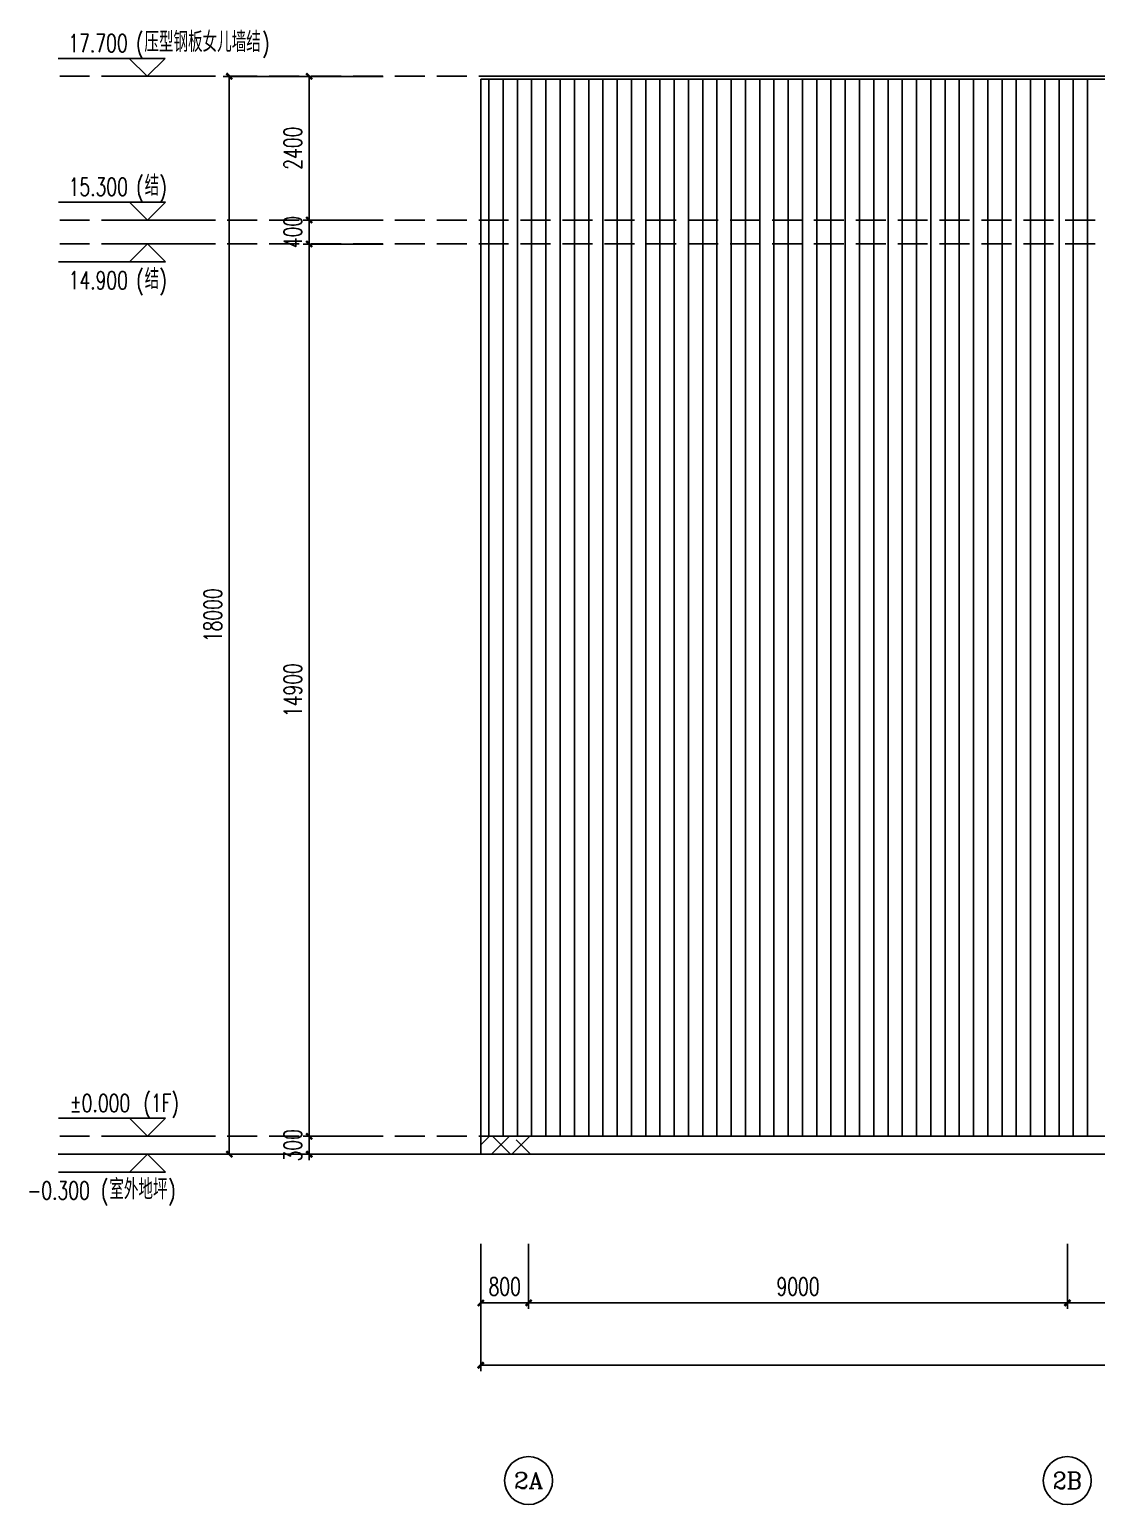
# Model space of a CAD drawing. Extents: x -2377130 to 293730, y -2 to 754590.
# Drawn here: x -910898 to -893072, y 511087 to 535719 of the extents above; entities that cross this region are included whole.
import ezdxf
from ezdxf.enums import TextEntityAlignment as Align

# ---------------------------------------------------------------- set-up
doc = ezdxf.new("R2010")
doc.units = 0
doc.header["$LTSCALE"] = 1000
doc.header["$MEASUREMENT"] = 0
doc.linetypes.add('__DASH', pattern=[0.35, 0.25, -0.1])
doc.linetypes.add('DOTE', pattern=[2.42, 2, -0.2, 0.02, -0.2])
doc.layers.get('Defpoints').update_dxf_attribs({"color": 210})
for name, color, linetype in [('A-AXIS-D', 1, 'Continuous'), ('A-AXIS-DOTE', 14, 'DOTE'), ('A-HATCH-2', 251, 'Continuous'), ('A-LIN-V', 9, 'Continuous'), ('AS-WALL', 40, 'Continuous'), ('DIM_ELEV', 3, 'Continuous'), ('PUB_TEXT', 7, 'Continuous')]:
    doc.layers.add(name, color=color, linetype=linetype)
doc.styles.add('_TCH_AXIS', font='COMPLEX', dxfattribs={"bigfont": 'GBCBIG'})
doc.styles.add('_TCH_DIM', font='SIMPLEX', dxfattribs={"bigfont": 'GBCBIG'})
doc.styles.add('_TCH_DIM_T3', font='SIMPLEX', dxfattribs={"width": 0.705882, "bigfont": 'GBCBIG'})
doc.dimstyles.new('_TCH_ARCH&&100', dxfattribs={"dimtxt": 297.5, "dimasz": 100, "dimexe": 100, "dimexo": 100, "dimgap": 126.25, "dimtad": 1, "dimdec": 0, "dimzin": 0, "dimdsep": 46, "dimtxsty": '_TCH_DIM_T3', "dimblk": 'ARCHTICK', "dimcen": 0.09, "dimclrt": 7, "dimazin": 2, "dimtfac": 1, "dimtdec": 0, "dimtix": 1, "dimtmove": 2, "dimatfit": 3, "dimfxl": 0, "dimtolj": 1, "dimtzin": 0, "dimarcsym": 0})

# ---------------------------------------------------------------- blocks, each defined once
blk = doc.blocks.new('_ArchTick')
at = {"color": 0, "linetype": 'ByBlock', "const_width": 0.4}
blk.add_lwpolyline([(-0.5, -0.5), (0.5, 0.5)], dxfattribs=at)
blk = doc.blocks.new('*D1128')
at = {"layer": 'A-AXIS-D', "color": 0, "lineweight": -2}
for p, q in [((-906326, 534937), (-907660, 534937)), ((-907560, 516937), (-907560, 534937)), ((-906326, 516937), (-907660, 516937))]:
    blk.add_line(p, q, dxfattribs=at)
at = {"layer": 'Defpoints', "color": 0}
for p in [(-907560, 534937), (-906226, 534937), (-906226, 516937)]:
    blk.add_point(p, dxfattribs=at)
at = {"layer": 'A-AXIS-D', "color": 0, "lineweight": -2, "xscale": 100, "yscale": 100, "zscale": 100}
for p, rotation in [((-907560, 534937), 90), ((-907560, 516937), 270)]:
    blk.add_blockref('_ArchTick', p, dxfattribs=dict(at, rotation=rotation))
at = {"layer": 'A-AXIS-D', "color": 7, "insert": (-907835, 525937), "char_height": 297.5, "attachment_point": 5, "rotation": 90, "style": '_TCH_DIM_T3'}
blk.add_mtext('\\A1;18000', dxfattribs=at)
blk = doc.blocks.new('*D1127')
at = {"layer": 'A-AXIS-D', "color": 0, "lineweight": -2}
for p, q in [((-906225, 517237), (-906225, 517337)), ((-904991, 517237), (-906325, 517237)), ((-906225, 516937), (-906225, 517237)), ((-904991, 516937), (-906325, 516937)), ((-906225, 516937), (-906225, 516837))]:
    blk.add_line(p, q, dxfattribs=at)
at = {"layer": 'Defpoints', "color": 0}
for p in [(-906225, 517237), (-904891, 517237), (-904891, 516937)]:
    blk.add_point(p, dxfattribs=at)
at = {"layer": 'A-AXIS-D', "color": 0, "lineweight": -2, "xscale": 100, "yscale": 100, "zscale": 100}
for p, rotation in [((-906225, 517237), 270), ((-906225, 516937), 90)]:
    blk.add_blockref('_ArchTick', p, dxfattribs=dict(at, rotation=rotation))
at = {"layer": 'A-AXIS-D', "color": 7, "insert": (-906500, 517087), "char_height": 297.5, "attachment_point": 5, "rotation": 90, "style": '_TCH_DIM_T3'}
blk.add_mtext('\\A1;300', dxfattribs=at)
blk = doc.blocks.new('*D1126')
at = {"layer": 'A-AXIS-D', "color": 0, "lineweight": -2}
for p, q in [((-904991, 532137), (-906325, 532137)), ((-906225, 517237), (-906225, 532137)), ((-904991, 517237), (-906325, 517237))]:
    blk.add_line(p, q, dxfattribs=at)
at = {"layer": 'Defpoints', "color": 0}
for p in [(-906225, 532137), (-904891, 532137), (-904891, 517237)]:
    blk.add_point(p, dxfattribs=at)
at = {"layer": 'A-AXIS-D', "color": 0, "lineweight": -2, "xscale": 100, "yscale": 100, "zscale": 100}
for p, rotation in [((-906225, 532137), 90), ((-906225, 517237), 270)]:
    blk.add_blockref('_ArchTick', p, dxfattribs=dict(at, rotation=rotation))
at = {"layer": 'A-AXIS-D', "color": 7, "insert": (-906500, 524687), "char_height": 297.5, "attachment_point": 5, "rotation": 90, "style": '_TCH_DIM_T3'}
blk.add_mtext('\\A1;14900', dxfattribs=at)
blk = doc.blocks.new('*D1125')
at = {"layer": 'A-AXIS-D', "color": 0, "lineweight": -2}
for p, q in [((-906225, 532537), (-906225, 532637)), ((-904991, 532537), (-906325, 532537)), ((-906225, 532137), (-906225, 532537)), ((-904991, 532137), (-906325, 532137)), ((-906225, 532137), (-906225, 532037))]:
    blk.add_line(p, q, dxfattribs=at)
at = {"layer": 'Defpoints', "color": 0}
for p in [(-906225, 532537), (-904891, 532537), (-904891, 532137)]:
    blk.add_point(p, dxfattribs=at)
at = {"layer": 'A-AXIS-D', "color": 0, "lineweight": -2, "xscale": 100, "yscale": 100, "zscale": 100}
for p, rotation in [((-906225, 532537), 270), ((-906225, 532137), 90)]:
    blk.add_blockref('_ArchTick', p, dxfattribs=dict(at, rotation=rotation))
at = {"layer": 'A-AXIS-D', "color": 7, "insert": (-906500, 532337), "char_height": 297.5, "attachment_point": 5, "rotation": 90, "style": '_TCH_DIM_T3'}
blk.add_mtext('\\A1;400', dxfattribs=at)
blk = doc.blocks.new('*D1124')
at = {"layer": 'A-AXIS-D', "color": 0, "lineweight": -2}
for p, q in [((-904991, 534937), (-906325, 534937)), ((-906225, 532537), (-906225, 534937)), ((-904991, 532537), (-906325, 532537))]:
    blk.add_line(p, q, dxfattribs=at)
at = {"layer": 'Defpoints', "color": 0}
for p in [(-906225, 534937), (-904891, 534937), (-904891, 532537)]:
    blk.add_point(p, dxfattribs=at)
at = {"layer": 'A-AXIS-D', "color": 0, "lineweight": -2, "xscale": 100, "yscale": 100, "zscale": 100}
for p, rotation in [((-906225, 534937), 90), ((-906225, 532537), 270)]:
    blk.add_blockref('_ArchTick', p, dxfattribs=dict(at, rotation=rotation))
at = {"layer": 'A-AXIS-D', "color": 7, "insert": (-906500, 533737), "char_height": 297.5, "attachment_point": 5, "rotation": 90, "style": '_TCH_DIM_T3'}
blk.add_mtext('\\A1;2400', dxfattribs=at)
blk = doc.blocks.new('*D1117')
at = {"layer": 'A-AXIS-D', "color": 0, "lineweight": -2}
for p, q in [((-903359, 515440), (-903359, 513313)), ((-745359, 515440), (-745359, 513313)), ((-903359, 513413), (-745359, 513413))]:
    blk.add_line(p, q, dxfattribs=at)
at = {"layer": 'Defpoints', "color": 0}
for p in [(-903359, 515540), (-745359, 515540), (-745359, 513413)]:
    blk.add_point(p, dxfattribs=at)
at = {"layer": 'A-AXIS-D', "color": 0, "lineweight": -2, "xscale": 100, "yscale": 100, "zscale": 100, "rotation": 180}
blk.add_blockref('_ArchTick', (-903359, 513413), dxfattribs=at)
at = {"layer": 'A-AXIS-D', "color": 0, "lineweight": -2, "xscale": 100, "yscale": 100, "zscale": 100}
blk.add_blockref('_ArchTick', (-745359, 513413), dxfattribs=at)
at = {"layer": 'A-AXIS-D', "color": 7, "insert": (-824359, 513688), "char_height": 297.5, "attachment_point": 5, "style": '_TCH_DIM_T3'}
blk.add_mtext('\\A1;158000', dxfattribs=at)
blk = doc.blocks.new('*D1095')
at = {"layer": 'A-AXIS-D', "color": 0, "lineweight": -2}
for p, q in [((-893559, 515440), (-893559, 514353)), ((-884559, 515440), (-884559, 514353)), ((-893559, 514453), (-884559, 514453))]:
    blk.add_line(p, q, dxfattribs=at)
at = {"layer": 'Defpoints', "color": 0}
for p in [(-893559, 515540), (-884559, 515540), (-884559, 514453)]:
    blk.add_point(p, dxfattribs=at)
at = {"layer": 'A-AXIS-D', "color": 0, "lineweight": -2, "xscale": 100, "yscale": 100, "zscale": 100, "rotation": 180}
blk.add_blockref('_ArchTick', (-893559, 514453), dxfattribs=at)
at = {"layer": 'A-AXIS-D', "color": 0, "lineweight": -2, "xscale": 100, "yscale": 100, "zscale": 100}
blk.add_blockref('_ArchTick', (-884559, 514453), dxfattribs=at)
at = {"layer": 'A-AXIS-D', "color": 7, "insert": (-889059, 514728), "char_height": 297.5, "attachment_point": 5, "style": '_TCH_DIM_T3'}
blk.add_mtext('\\A1;9000', dxfattribs=at)
blk = doc.blocks.new('*D1094')
at = {"layer": 'A-AXIS-D', "color": 0, "lineweight": -2}
for p, q in [((-902559, 515440), (-902559, 514353)), ((-893559, 515440), (-893559, 514353)), ((-902559, 514453), (-893559, 514453))]:
    blk.add_line(p, q, dxfattribs=at)
at = {"layer": 'Defpoints', "color": 0}
for p in [(-902559, 515540), (-893559, 515540), (-893559, 514453)]:
    blk.add_point(p, dxfattribs=at)
at = {"layer": 'A-AXIS-D', "color": 0, "lineweight": -2, "xscale": 100, "yscale": 100, "zscale": 100, "rotation": 180}
blk.add_blockref('_ArchTick', (-902559, 514453), dxfattribs=at)
at = {"layer": 'A-AXIS-D', "color": 0, "lineweight": -2, "xscale": 100, "yscale": 100, "zscale": 100}
blk.add_blockref('_ArchTick', (-893559, 514453), dxfattribs=at)
at = {"layer": 'A-AXIS-D', "color": 7, "insert": (-898059, 514728), "char_height": 297.5, "attachment_point": 5, "style": '_TCH_DIM_T3'}
blk.add_mtext('\\A1;9000', dxfattribs=at)
blk = doc.blocks.new('*D1093')
at = {"layer": 'A-AXIS-D', "color": 0, "lineweight": -2}
for p, q in [((-903359, 515440), (-903359, 514353)), ((-902559, 515440), (-902559, 514353)), ((-903359, 514453), (-902559, 514453))]:
    blk.add_line(p, q, dxfattribs=at)
at = {"layer": 'Defpoints', "color": 0}
for p in [(-903359, 515540), (-902559, 515540), (-902559, 514453)]:
    blk.add_point(p, dxfattribs=at)
at = {"layer": 'A-AXIS-D', "color": 0, "lineweight": -2, "xscale": 100, "yscale": 100, "zscale": 100, "rotation": 180}
blk.add_blockref('_ArchTick', (-903359, 514453), dxfattribs=at)
at = {"layer": 'A-AXIS-D', "color": 0, "lineweight": -2, "xscale": 100, "yscale": 100, "zscale": 100}
blk.add_blockref('_ArchTick', (-902559, 514453), dxfattribs=at)
at = {"layer": 'A-AXIS-D', "color": 7, "insert": (-902959, 514728), "char_height": 297.5, "attachment_point": 5, "style": '_TCH_DIM_T3'}
blk.add_mtext('\\A1;800', dxfattribs=at)

msp = doc.modelspace()

# ---------------------------------------------------------------- linework, layer by layer
at = {"layer": 'A-AXIS-D', "color": 8}
for centre in [(-902560.9, 511487.5), (-893560.9, 511487.5)]:
    msp.add_circle(centre, 400, dxfattribs=at)
at = {"layer": 'A-AXIS-DOTE', "color": 8, "linetype": '__DASH', "ltscale": 2}
for p, q in [((-738393.5, 534937.5), (-910418.5, 534937.5)), ((-738393.5, 532537.5), (-910418.5, 532537.5)), ((-738393.5, 532137.5), (-910418.5, 532137.5)), ((-738393.5, 517237.5), (-910418.5, 517237.5))]:
    msp.add_line(p, q, dxfattribs=at)
at = {"layer": 'A-HATCH-2', "color": 8, "linetype": 'Continuous'}
for p, q in [((-903223.2, 517237.5), (-903223.2, 534887.5)), ((-902985.1, 517237.5), (-902985.1, 534887.5)), ((-902747, 517237.5), (-902747, 534887.5)), ((-902508.9, 517237.5), (-902508.9, 534887.5)), ((-902270.7, 517237.5), (-902270.7, 534887.5)), ((-902032.6, 517237.5), (-902032.6, 534887.5)), ((-901794.5, 517237.5), (-901794.5, 534887.5)), ((-901556.4, 517237.5), (-901556.4, 534887.5)), ((-901318.2, 517237.5), (-901318.2, 534887.5)), ((-901080.1, 517237.5), (-901080.1, 534887.5)), ((-900842, 517237.5), (-900842, 534887.5)), ((-900603.9, 517237.5), (-900603.9, 534887.5)), ((-900365.7, 517237.5), (-900365.7, 534887.5)), ((-900127.6, 517237.5), (-900127.6, 534887.5)), ((-899889.5, 517237.5), (-899889.5, 534887.5)), ((-899651.4, 517237.5), (-899651.4, 534887.5)), ((-899413.2, 517237.5), (-899413.2, 534887.5)), ((-899175.1, 517237.5), (-899175.1, 534887.5)), ((-898937, 517237.5), (-898937, 534887.5)), ((-898698.9, 517237.5), (-898698.9, 534887.5)), ((-898460.7, 517237.5), (-898460.7, 534887.5)), ((-898222.6, 517237.5), (-898222.6, 534887.5)), ((-897984.5, 517237.5), (-897984.5, 534887.5)), ((-897746.4, 517237.5), (-897746.4, 534887.5)), ((-897508.2, 517237.5), (-897508.2, 534887.5)), ((-897270.1, 517237.5), (-897270.1, 534887.5)), ((-897032, 517237.5), (-897032, 534887.5)), ((-896793.9, 517237.5), (-896793.9, 534887.5)), ((-896555.7, 517237.5), (-896555.7, 534887.5)), ((-896317.6, 517237.5), (-896317.6, 534887.5)), ((-896079.5, 517237.5), (-896079.5, 534887.5)), ((-895841.4, 517237.5), (-895841.4, 534887.5)), ((-895603.2, 517237.5), (-895603.2, 534887.5)), ((-895365.1, 517237.5), (-895365.1, 534887.5)), ((-895127, 517237.5), (-895127, 534887.5)), ((-894888.9, 517237.5), (-894888.9, 534887.5)), ((-894650.7, 517237.5), (-894650.7, 534887.5)), ((-894412.6, 517237.5), (-894412.6, 534887.5)), ((-894174.5, 517237.5), (-894174.5, 534887.5)), ((-893936.4, 517237.5), (-893936.4, 534887.5)), ((-893698.2, 517237.5), (-893698.2, 534887.5)), ((-893460.1, 517237.5), (-893460.1, 534887.5)), ((-893222, 517237.5), (-893222, 534887.5)), ((-903359.3, 517092.7), (-903214.6, 517237.5)), ((-903357.6, 517094.4), (-903359.3, 517096.1)), ((-903177.8, 516937.5), (-902877.8, 517237.5)), ((-902864, 516937.5), (-903164, 517237.5)), ((-902841, 516937.5), (-902541, 517237.5)), ((-902527.2, 516937.5), (-902768.3, 517178.6))]:
    msp.add_line(p, q, dxfattribs=at)
at = {"layer": 'A-LIN-V', "color": 8}
for p, q in [((-903359.3, 534937.5), (-745359.3, 534937.5)), ((-903359.3, 534887.5), (-903359.3, 516937.5)), ((-903359.3, 534887.5), (-745359.3, 534887.5)), ((-903359.3, 517237.5), (-745359.3, 517237.5))]:
    msp.add_line(p, q, dxfattribs=at)
at = {"layer": 'AS-WALL', "color": 8}
msp.add_line((-910418.5, 516937.5), (-738393.5, 516937.5), dxfattribs=at)
at = {"layer": 'DIM_ELEV', "color": 8}
for p, q in [((-908630.5, 535237.5), (-910418.5, 535237.5)), ((-908930.5, 534937.5), (-909230.5, 535237.5)), ((-908930.5, 534937.5), (-908630.5, 535237.5)), ((-908230.5, 534937.5), (-909230.5, 534937.5)), ((-908626.2, 532837.5), (-910414.2, 532837.5)), ((-908926.2, 532537.5), (-909226.2, 532837.5)), ((-908926.2, 532537.5), (-908626.2, 532837.5)), ((-908226.2, 532537.5), (-909226.2, 532537.5)), ((-908926.2, 532137.5), (-909226.2, 531837.5)), ((-908226.2, 532137.5), (-909226.2, 532137.5)), ((-908926.2, 532137.5), (-908626.2, 531837.5)), ((-908626.2, 531837.5), (-910414.2, 531837.5)), ((-908626.2, 517537.5), (-910414.2, 517537.5)), ((-908926.2, 517237.5), (-909226.2, 517537.5)), ((-908926.2, 517237.5), (-908626.2, 517537.5)), ((-908226.2, 517237.5), (-909226.2, 517237.5)), ((-908926.2, 516937.5), (-909226.2, 516637.5)), ((-908226.2, 516937.5), (-909226.2, 516937.5)), ((-908926.2, 516937.5), (-908626.2, 516637.5)), ((-908626.2, 516637.5), (-910414.2, 516637.5))]:
    msp.add_line(p, q, dxfattribs=at)

# ---------------------------------------------------------------- texts
at = {"layer": 'PUB_TEXT', "color": 8, "style": '_TCH_DIM', "width": 0.705882}
for s, p in [('17.700', (-910248.5, 535342.5)), ('(', (-909118.5, 535342.5)), (')', (-907012.5, 535342.5)), ('(', (-909114.2, 532942.5)), (')', (-908728.4, 532942.5)), ('15.300', (-910244.2, 532942.5)), ('14.900', (-910244.2, 531382.5)), ('(', (-909114.2, 531382.5)), (')', (-908728.4, 531382.5)), ('%%P0.000', (-910224.2, 517642.5)), ('(1F)', (-908994.2, 517642.5)), ('(', (-909704.3, 516182.5)), (')', (-908581.4, 516182.5)), ('-0.300', (-910934.3, 516182.5))]:
    msp.add_text(s, height=297.5, dxfattribs=at).set_placement(p)
at = {"layer": 'PUB_TEXT', "color": 8, "style": '_TCH_DIM'}
for s, height, p in [('压型钢板女儿墙结', 337.59, (-908978.5, 535342.5)), ('结', 337.6, (-908974.2, 532942.5)), ('结', 337.6, (-908974.2, 531382.5)), ('室外地坪', 337.59, (-909564.3, 516182.5))]:
    msp.add_text(s, height=height, dxfattribs=at).set_placement(p)
at = {"layer": 'PUB_TEXT', "color": 8, "style": '_TCH_AXIS'}
for s, height, p, p2 in [('2A', 270.86, (-902806, 511352), (-902315.9, 511352)), ('2B', 276.42, (-893804.4, 511349.2), (-893317.4, 511349.2))]:
    msp.add_text(s, height=height, dxfattribs=at).set_placement(p, p2, align=Align.FIT)

# ---------------------------------------------------------------- dimensions: what is measured, and where the dimension line sits
at = {"layer": 'A-AXIS-D', "color": 8}
for p1, p2, picture, middle in [((-906226.2, 516937.5), (-906226.2, 534937.5), '*D1128', (-907834.5, 525937.5)), ((-904891.2, 532537.5), (-904891.2, 534937.5), '*D1124', (-906499.5, 533737.5)), ((-904891.2, 532137.5), (-904891.2, 532537.5), '*D1125', (-906499.5, 532337.5)), ((-904891.2, 517237.5), (-904891.2, 532137.5), '*D1126', (-906499.5, 524687.5)), ((-904891.2, 516937.5), (-904891.2, 517237.5), '*D1127', (-906499.5, 517087.5))]:
    dim = msp.add_aligned_dim(p1=p1, p2=p2, distance=1333.3, dimstyle='_TCH_ARCH&&100', dxfattribs=at)
    dim.commit()
    dim.dimension.update_dxf_attribs({"geometry": picture, "text_midpoint": middle})
for base, p1, p2, picture, middle in [((-745359.3, 513413.4), (-903359.3, 515540), (-745359.3, 515540), '*D1117', (-824359.3, 513688.4)), ((-902559.3, 514453.4), (-903359.3, 515540), (-902559.3, 515540), '*D1093', (-902959.3, 514728.4)), ((-893559.3, 514453.4), (-902559.3, 515540), (-893559.3, 515540), '*D1094', (-898059.3, 514728.4)), ((-884559.3, 514453.4), (-893559.3, 515540), (-884559.3, 515540), '*D1095', (-889059.3, 514728.4))]:
    dim = msp.add_linear_dim(base=base, p1=p1, p2=p2, angle=0, dimstyle='_TCH_ARCH&&100', override={"dimgap": 0}, dxfattribs=at)
    dim.commit()
    dim.dimension.update_dxf_attribs({"geometry": picture, "text_midpoint": middle, "dimtype": 161})

doc.saveas('drawing.dxf')
